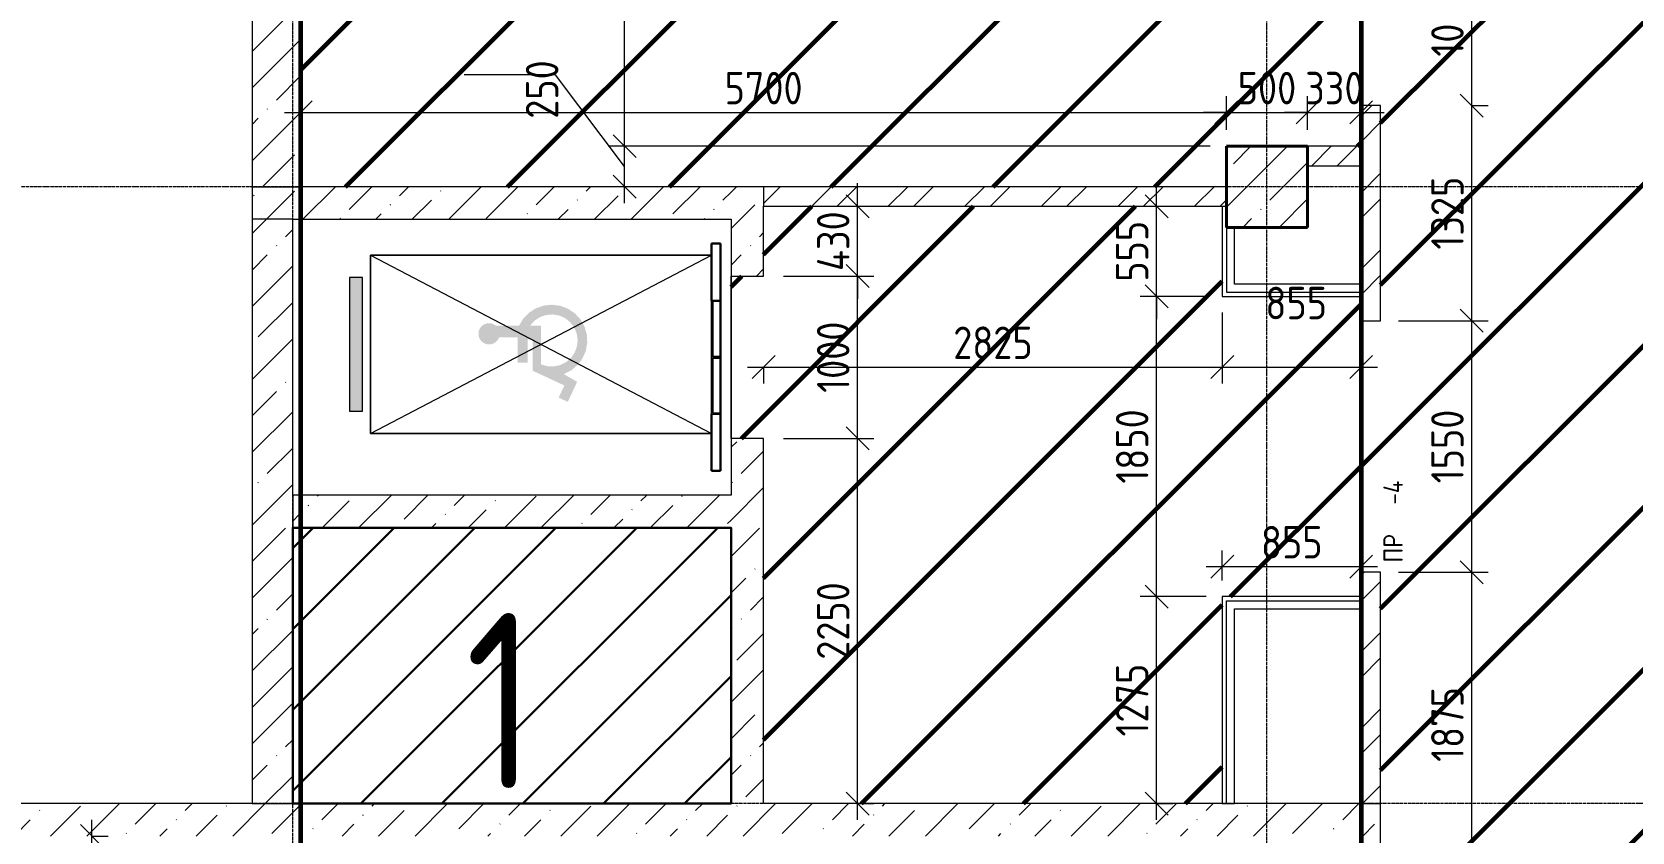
# Model space of a CAD drawing. Header units: millimetres. Extents: x -56773 to 323062, y -262288 to 76460.
# Drawn here: x -21205 to -11352, y 14630 to 19559 of the extents above; entities that cross this region are included whole.
import ezdxf

# ---------------------------------------------------------------- set-up
doc = ezdxf.new("R2010")
doc.units = ezdxf.units.MM
doc.linetypes.add('ADSK_Линия сетки', pattern=[25, 20, -2.5, 0, -2.5])
doc.linetypes.add('ADSK_Невидимые', pattern=[5, 3, -2])
for name, color, linetype, lineweight in [('1.1) Шлифовка потолка', 5, 'Continuous', 60), ('2.1) Лиф шах песок', 30, 'Continuous', 30), ('Марки', 7, 'Continuous', 20), ('Несущие колонны', 7, 'Continuous', 18), ('Обобщенные модели', 7, 'ADSK_Невидимые', 18), ('Оборудование', 7, 'Continuous', 18), ('Оси', 7, 'Continuous', 9), ('Перекрытие', 7, 'Continuous', 18), ('Размеры', 7, 'Continuous', 9), ('Стены внутренние', 7, 'Continuous', 18), ('Стены наружные', 7, 'Continuous', 18), ('Стены штриховка', 7, 'Continuous', 9), ('Узлы', 7, 'Continuous', 18)]:
    doc.layers.add(name, color=color, linetype=linetype, lineweight=lineweight)
doc.styles.add('GOST Common_3', font='', dxfattribs={"width": 0.9, "height": 200})
doc.styles.add('GOST Common_9', font='', dxfattribs={"width": 0.9, "height": 120})
doc.styles.get("Standard").update_dxf_attribs({"font": 'ГОСТ тип А.ttf'})
doc.styles.get('GOST Common_3').set_extended_font_data('GOST Common')
doc.styles.get('GOST Common_9').set_extended_font_data('GOST Common')
doc.dimstyles.new('ADSK_Основной_2_0', dxfattribs={"dimscale": 304.8, "dimtxt": 201.142999, "dimasz": 0.463911, "dimexe": 0.328084, "dimexo": 0.328084, "dimgap": 0.164042, "dimtad": 1, "dimdec": 3, "dimrnd": 0.001, "dimdsep": 46, "dimtxsty": 'GOST Common_3', "dimblk1": 'OBLIQUE', "dimblk2": 'OBLIQUE', "dimsah": 1, "dimcen": 0.09, "dimdle": 0.328084, "dimazin": 2, "dimtfac": 1, "dimtdec": 4, "dimtix": 1, "dimtmove": 0, "dimatfit": 3, "dimfxl": 1, "dimtvp": 1, "dimtolj": 1, "dimtzin": 0, "dimlwd": 20, "dimlwe": 20, "dimarcsym": 2})
doc.dimstyles.new('ADSK_Основной_2_0_1', dxfattribs={"dimscale": 304.8, "dimtxt": 201.142999, "dimasz": 0.463911, "dimexe": 0.328084, "dimexo": 0.328084, "dimgap": 0.164042, "dimtad": 1, "dimdec": 3, "dimrnd": 0.001, "dimdsep": 46, "dimtxsty": 'GOST Common_3', "dimblk1": 'OBLIQUE', "dimblk2": 'OBLIQUE', "dimsah": 1, "dimcen": 0.09, "dimdle": 0.328084, "dimazin": 2, "dimtfac": 1, "dimtdec": 4, "dimtix": 1, "dimtmove": 1, "dimatfit": 3, "dimfxl": 1, "dimtvp": 1, "dimtolj": 1, "dimtzin": 0, "dimlwd": 20, "dimlwe": 20, "dimarcsym": 2})
pattern_1 = [(45, (0, 0), (84.19025, 308.6967), [396.875, -79.375, 3.353, -76.022])]
pattern_2 = [(45, (0, 0), (-224.5064, 224.5064), []), (45, (224.5, 0), (-224.5064, 224.5064), [396.875, -79.375, 3.353, -76.022])]
pattern_3 = [(45, (0, 0), (-235.7317, 235.7317), []), (45, (157.15, 0), (-235.7317, 235.7317), [])]

# ---------------------------------------------------------------- blocks, each defined once
blk = doc.blocks.new('AS-Shakhta_lifta-GOST_5746-2003 - Лифт_3_2700х1700 проем 1000-883891-Кладочный план подвала')
at = {"layer": 'Оборудование'}
h = blk.add_hatch(color=256, dxfattribs=at)
h.paths.add_polyline_path([(354.7, 344.2), (231, 401.8), (183.6, 319.7), (160.7, 365.2), (128, 404.3), (87.2, 434.8), (40.6, 455.1), (-9.5, 464.1), (-60.4, 461.4), (-109.3, 447.2), (-153.5, 422), (-190.9, 387.4), (-219.3, 345.2), (-237.2, 297.5), (-243.7, 247), (-238.5, 196.4), (-221.7, 148.3), (-194.4, 105.3), (-157.9, 69.8), (-114.3, 43.6), (-114.3, -98), (-123.4, -111.8), (-128.8, -127.6), (-130, -144.1), (-127, -160.5), (-120, -175.5), (-109.5, -188.4), (-96, -198.1), (-80.6, -204.2), (-61.7, -205.8), (-47.6, -203.9), (-32.3, -197.6), (-19, -187.7), (-8.6, -174.7), (-1.8, -159.5), (0.9, -143.1), (-0.6, -126.6), (-6.2, -110.9), (-15.5, -97.2), (-28, -86.3), (-42.9, -78.8), (-42.9, 35.4), (113.5, 35.4), (113.5, 97.4), (-31, 97.4), (-31, 128.1), (162.8, 128.1), (253.6, 322.9), (328.5, 288)])
h.paths.add_polyline_path([(136.6, 258.9), (135.3, 218.6), (123.9, 180), (-114.3, 180), (-114.3, 111.7), (-144.4, 138.5), (-166.9, 171.9), (-180.4, 209.8), (-184, 249.9), (-177.6, 289.7), (-161.5, 326.6), (-136.7, 358.3), (-104.7, 382.9), (-67.7, 398.8), (-27.9, 404.9), (12.2, 401), (50, 387.2), (83.3, 364.5), (109.8, 334.2), (128, 298.2)])
at = {"layer": 'Узлы'}
blk.add_hatch(color=256, dxfattribs=at).paths.add_polyline_path([(412.5, -989.5), (412.5, -920), (-412.5, -920), (-412.5, -1000), (412.5, -1000)])
at = {"layer": 'Обобщенные модели', "linetype": 'Continuous', "lineweight": 30}
for p, q in [((780, 1285), (-620, 1285)), ((-620, 1230), (-620, 1285)), ((-267, 1235), (-267, 1285)), ((-267, 1285), (77, 1285)), ((77, 1285), (77, 1235)), ((83, 1235), (83, 1285)), ((83, 1285), (427, 1285)), ((427, 1285), (427, 1235)), ((780, 1230), (780, 1285)), ((-270, 1230), (-620, 1230)), ((77, 1235), (-267, 1235)), ((427, 1235), (83, 1235)), ((430, 1230), (780, 1230))]:
    blk.add_line(p, q, dxfattribs=at)
at = {"layer": 'Обобщенные модели'}
for p, q in [((-270, 1235), (-270, 1285)), ((430, 1235), (430, 1285))]:
    blk.add_line(p, q, dxfattribs=at)
at = {"layer": 'Оборудование'}
for p, q in [((-770, -1350), (-770, 1350)), ((-420.4, 1350), (579.6, 1350)), ((-550, -870), (-550, 1230)), ((550, -870), (-550, 1230)), ((-550, -870), (550, 1230)), ((550, 1230), (-550, 1230)), ((-550, 1230), (-550, -870)), ((550, 1230), (550, -870)), ((550, -870), (550, 1230)), ((550, -870), (-550, -870)), ((-550, -870), (550, -870))]:
    blk.add_line(p, q, dxfattribs=at)
at = {"layer": 'Узлы'}
for p, q in [((412.5, -920), (-412.5, -920)), ((-412.5, -920), (-412.5, -1000)), ((412.5, -1000), (412.5, -920)), ((-412.5, -1000), (412.5, -1000))]:
    blk.add_line(p, q, dxfattribs=at)
blk = doc.blocks.new('ADSK_КолоннаЖБ_Прямоугольная - 500x500 мм-1807509-Кладочный план подвала')
at = {"layer": 'Несущие колонны', "lineweight": 40}
for p, q in [((-250, 250), (250, 250)), ((-250, -250), (-250, 250)), ((250, 250), (250, -250)), ((250, -250), (-250, -250))]:
    blk.add_line(p, q, dxfattribs=at)
blk = doc.blocks.new('_Oblique')
at = {"color": 0, "linetype": 'ByBlock', "lineweight": -2}
blk.add_line((-0.5, -0.5), (0.5, 0.5), dxfattribs=at)
blk = doc.blocks.new('DIMBLOCK58-Кладочный план подвала')
at = {"layer": 'Defpoints', "color": 0, "transparency": 16777216}
for p in [(-12890, 16230), (-12338.8, 16230), (-12890, 14355)]:
    blk.add_point(p, dxfattribs=at)
at = {"layer": 'Размеры', "color": 0, "lineweight": 20, "transparency": 16777216}
for p, q in [((-12338.8, 14255), (-12338.8, 16330)), ((-12790, 16230), (-12238.8, 16230)), ((-12790, 14355), (-12238.8, 14355))]:
    blk.add_line(p, q, dxfattribs=at)
at = {"layer": 'Размеры', "color": 0, "lineweight": 20, "transparency": 16777216, "xscale": 141.4, "yscale": 141.4, "zscale": 141.4}
for p, rotation in [((-12338.8, 16230), 90), ((-12338.8, 14355), 270)]:
    blk.add_blockref('_Oblique', p, dxfattribs=dict(at, rotation=rotation))
at = {"layer": 'Размеры', "color": 0, "lineweight": 9, "transparency": 16777216, "insert": (-12488.8, 15292.5), "char_height": 200, "width": 560.473, "attachment_point": 5, "rotation": 90, "style": 'GOST Common_3'}
blk.add_mtext('\\A1;1875', dxfattribs=at)
blk = doc.blocks.new('DIMBLOCK59-Кладочный план подвала')
at = {"layer": 'Defpoints', "color": 0, "transparency": 16777216}
for p in [(-12890, 17780), (-12338.8, 17780), (-12890, 16230)]:
    blk.add_point(p, dxfattribs=at)
at = {"layer": 'Размеры', "color": 0, "lineweight": 20, "transparency": 16777216}
for p, q in [((-12338.8, 16130), (-12338.8, 17880)), ((-12790, 17780), (-12238.8, 17780)), ((-12790, 16230), (-12238.8, 16230))]:
    blk.add_line(p, q, dxfattribs=at)
at = {"layer": 'Размеры', "color": 0, "lineweight": 20, "transparency": 16777216, "xscale": 141.4, "yscale": 141.4, "zscale": 141.4}
for p, rotation in [((-12338.8, 17780), 90), ((-12338.8, 16230), 270)]:
    blk.add_blockref('_Oblique', p, dxfattribs=dict(at, rotation=rotation))
at = {"layer": 'Размеры', "color": 0, "lineweight": 9, "transparency": 16777216, "insert": (-12488.8, 17005), "char_height": 200, "width": 560.473, "attachment_point": 5, "rotation": 90, "style": 'GOST Common_3'}
blk.add_mtext('\\A1;1550', dxfattribs=at)
blk = doc.blocks.new('DIMBLOCK60-Кладочный план подвала')
at = {"layer": 'Defpoints', "color": 0, "transparency": 16777216}
for p in [(-12438.8, 19105), (-12338.8, 19105), (-12890, 17780)]:
    blk.add_point(p, dxfattribs=at)
at = {"layer": 'Размеры', "color": 0, "lineweight": 20, "transparency": 16777216}
for p, q in [((-12338.8, 17680), (-12338.8, 19205)), ((-12338.8, 19105), (-12238.8, 19105)), ((-12790, 17780), (-12238.8, 17780))]:
    blk.add_line(p, q, dxfattribs=at)
at = {"layer": 'Размеры', "color": 0, "lineweight": 20, "transparency": 16777216, "xscale": 141.4, "yscale": 141.4, "zscale": 141.4}
for p, rotation in [((-12338.8, 19105), 90), ((-12338.8, 17780), 270)]:
    blk.add_blockref('_Oblique', p, dxfattribs=dict(at, rotation=rotation))
at = {"layer": 'Размеры', "color": 0, "lineweight": 9, "transparency": 16777216, "insert": (-12488.8, 18442.5), "char_height": 200, "width": 560.473, "attachment_point": 5, "rotation": 90, "style": 'GOST Common_3'}
blk.add_mtext('\\A1;1325', dxfattribs=at)
blk = doc.blocks.new('DIMBLOCK61-Кладочный план подвала')
at = {"layer": 'Defpoints', "color": 0, "transparency": 16777216}
for p in [(-12438.8, 20155), (-12338.8, 20155), (-12438.8, 19105)]:
    blk.add_point(p, dxfattribs=at)
at = {"layer": 'Размеры', "color": 0, "lineweight": 20, "transparency": 16777216}
for p, q in [((-12338.8, 19005), (-12338.8, 20255)), ((-12338.8, 20155), (-12238.8, 20155)), ((-12338.8, 19105), (-12238.8, 19105))]:
    blk.add_line(p, q, dxfattribs=at)
at = {"layer": 'Размеры', "color": 0, "lineweight": 20, "transparency": 16777216, "xscale": 141.4, "yscale": 141.4, "zscale": 141.4}
for p, rotation in [((-12338.8, 20155), 90), ((-12338.8, 19105), 270)]:
    blk.add_blockref('_Oblique', p, dxfattribs=dict(at, rotation=rotation))
at = {"layer": 'Размеры', "color": 0, "lineweight": 9, "transparency": 16777216, "insert": (-12488.8, 19630), "char_height": 200, "width": 560.473, "attachment_point": 5, "rotation": 90, "style": 'GOST Common_3'}
blk.add_mtext('\\A1;1050', dxfattribs=at)
blk = doc.blocks.new('DIMBLOCK83-Кладочный план подвала')
at = {"layer": 'Defpoints', "color": 0, "transparency": 16777216}
for p in [(-19550, 19162.8), (-13850, 19062.8), (-13850, 18855)]:
    blk.add_point(p, dxfattribs=at)
at = {"layer": 'Размеры', "color": 0, "lineweight": 20, "transparency": 16777216}
for p, q in [((-13850, 18955), (-13850, 19162.8)), ((-19650, 19062.8), (-13750, 19062.8)), ((-19550, 19062.8), (-19550, 18962.8))]:
    blk.add_line(p, q, dxfattribs=at)
at = {"layer": 'Размеры', "color": 0, "lineweight": 20, "transparency": 16777216, "xscale": 141.4, "yscale": 141.4, "zscale": 141.4, "rotation": 180}
blk.add_blockref('_Oblique', (-19550, 19062.8), dxfattribs=at)
at = {"layer": 'Размеры', "color": 0, "lineweight": 20, "transparency": 16777216, "xscale": 141.4, "yscale": 141.4, "zscale": 141.4}
blk.add_blockref('_Oblique', (-13850, 19062.8), dxfattribs=at)
at = {"layer": 'Размеры', "color": 0, "lineweight": 9, "transparency": 16777216, "insert": (-16700, 19212.8), "char_height": 200, "width": 605.475, "attachment_point": 5, "style": 'GOST Common_3'}
blk.add_mtext('\\A1;5700', dxfattribs=at)
blk = doc.blocks.new('DIMBLOCK84-Кладочный план подвала')
at = {"layer": 'Defpoints', "color": 0, "transparency": 16777216}
for p in [(-13350, 19062.8), (-13850, 18855), (-13350, 18855)]:
    blk.add_point(p, dxfattribs=at)
at = {"layer": 'Размеры', "color": 0, "lineweight": 20, "transparency": 16777216}
for p, q in [((-13850, 18955), (-13850, 19162.8)), ((-13350, 18955), (-13350, 19162.8)), ((-13850, 19062.8), (-13991.4, 19062.8)), ((-13850, 19062.8), (-13350, 19062.8)), ((-13350, 19062.8), (-13208.6, 19062.8))]:
    blk.add_line(p, q, dxfattribs=at)
at = {"layer": 'Размеры', "color": 0, "lineweight": 20, "transparency": 16777216, "xscale": 141.4, "yscale": 141.4, "zscale": 141.4}
blk.add_blockref('_Oblique', (-13850, 19062.8), dxfattribs=at)
at = {"layer": 'Размеры', "color": 0, "lineweight": 20, "transparency": 16777216, "xscale": 141.4, "yscale": 141.4, "zscale": 141.4, "rotation": 180}
blk.add_blockref('_Oblique', (-13350, 19062.8), dxfattribs=at)
at = {"layer": 'Размеры', "color": 0, "lineweight": 9, "transparency": 16777216, "insert": (-13600, 19212.8), "char_height": 200, "width": 454.106, "attachment_point": 5, "style": 'GOST Common_3'}
blk.add_mtext('\\A1;500', dxfattribs=at)
blk = doc.blocks.new('DIMBLOCK85-Кладочный план подвала')
at = {"layer": 'Defpoints', "color": 0, "transparency": 16777216}
for p in [(-13020, 19162.8), (-13020, 19062.8), (-13350, 18855)]:
    blk.add_point(p, dxfattribs=at)
at = {"layer": 'Размеры', "color": 0, "lineweight": 20, "transparency": 16777216}
for p, q in [((-13350, 18955), (-13350, 19162.8)), ((-13350, 19062.8), (-13491.4, 19062.8)), ((-13350, 19062.8), (-13020, 19062.8)), ((-13020, 19062.8), (-13020, 18962.8)), ((-13020, 19062.8), (-12878.6, 19062.8))]:
    blk.add_line(p, q, dxfattribs=at)
at = {"layer": 'Размеры', "color": 0, "lineweight": 20, "transparency": 16777216, "xscale": 141.4, "yscale": 141.4, "zscale": 141.4}
blk.add_blockref('_Oblique', (-13350, 19062.8), dxfattribs=at)
at = {"layer": 'Размеры', "color": 0, "lineweight": 20, "transparency": 16777216, "xscale": 141.4, "yscale": 141.4, "zscale": 141.4, "rotation": 180}
blk.add_blockref('_Oblique', (-13020, 19062.8), dxfattribs=at)
at = {"layer": 'Размеры', "color": 0, "lineweight": 9, "transparency": 16777216, "insert": (-13185, 19212.8), "char_height": 200, "width": 454.106, "attachment_point": 5, "style": 'GOST Common_3'}
blk.add_mtext('\\A1;330', dxfattribs=at)
blk = doc.blocks.new('DIMBLOCK86-Кладочный план подвала')
at = {"layer": 'Defpoints', "color": 0, "transparency": 16777216}
for p in [(-17556.4, 18855), (-13850, 18855), (-16700, 18605)]:
    blk.add_point(p, dxfattribs=at)
at = {"layer": 'Размеры', "color": 0, "lineweight": 20, "transparency": 16777216}
for p, q in [((-17980.7, 19295), (-18543.5, 19295)), ((-17556.4, 18730), (-17980.7, 19295)), ((-17556.4, 18505), (-17556.4, 18955)), ((-13950, 18855), (-17656.4, 18855)), ((-16800, 18605), (-17656.4, 18605))]:
    blk.add_line(p, q, dxfattribs=at)
at = {"layer": 'Размеры', "color": 0, "lineweight": 20, "transparency": 16777216, "xscale": 141.4, "yscale": 141.4, "zscale": 141.4}
for p, rotation in [((-17556.4, 18855), 90), ((-17556.4, 18605), 270)]:
    blk.add_blockref('_Oblique', p, dxfattribs=dict(at, rotation=rotation))
at = {"layer": 'Размеры', "color": 0, "lineweight": 9, "transparency": 16777216, "insert": (-18164, 19024.2), "char_height": 200, "width": 454.106, "attachment_point": 1, "rotation": 90, "line_spacing_factor": 1.022761, "style": 'GOST Common_3'}
blk.add_mtext('\\A1;250', dxfattribs=at)
blk = doc.blocks.new('DIMBLOCK87-Кладочный план подвала')
at = {"layer": 'Defpoints', "color": 0, "transparency": 16777216}
for p in [(-17656.4, 23755), (-17556.4, 23755), (-13850, 18855)]:
    blk.add_point(p, dxfattribs=at)
at = {"layer": 'Размеры', "color": 0, "lineweight": 20, "transparency": 16777216}
for p, q in [((-17556.4, 18755), (-17556.4, 23855)), ((-17556.4, 23755), (-17456.4, 23755)), ((-13950, 18855), (-17656.4, 18855))]:
    blk.add_line(p, q, dxfattribs=at)
at = {"layer": 'Размеры', "color": 0, "lineweight": 20, "transparency": 16777216, "xscale": 141.4, "yscale": 141.4, "zscale": 141.4}
for p, rotation in [((-17556.4, 23755), 90), ((-17556.4, 18855), 270)]:
    blk.add_blockref('_Oblique', p, dxfattribs=dict(at, rotation=rotation))
at = {"layer": 'Размеры', "color": 0, "lineweight": 9, "transparency": 16777216, "insert": (-17706.4, 21305), "char_height": 200, "width": 625.93, "attachment_point": 5, "rotation": 90, "style": 'GOST Common_3'}
blk.add_mtext('\\A1;4900', dxfattribs=at)
blk = doc.blocks.new('DIMBLOCK88-Кладочный план подвала')
at = {"layer": 'Defpoints', "color": 0, "transparency": 16777216}
for p in [(-16678, 17055), (-16121.3, 17055), (-16221.3, 14805)]:
    blk.add_point(p, dxfattribs=at)
at = {"layer": 'Размеры', "color": 0, "lineweight": 20, "transparency": 16777216}
for p, q in [((-16121.3, 14705), (-16121.3, 17155)), ((-16578, 17055), (-16021.3, 17055)), ((-16121.3, 14805), (-16021.3, 14805))]:
    blk.add_line(p, q, dxfattribs=at)
at = {"layer": 'Размеры', "color": 0, "lineweight": 20, "transparency": 16777216, "xscale": 141.4, "yscale": 141.4, "zscale": 141.4}
for p, rotation in [((-16121.3, 17055), 90), ((-16121.3, 14805), 270)]:
    blk.add_blockref('_Oblique', p, dxfattribs=dict(at, rotation=rotation))
at = {"layer": 'Размеры', "color": 0, "lineweight": 9, "transparency": 16777216, "insert": (-16271.3, 15930), "char_height": 200, "width": 605.475, "attachment_point": 5, "rotation": 90, "style": 'GOST Common_3'}
blk.add_mtext('\\A1;2250', dxfattribs=at)
blk = doc.blocks.new('DIMBLOCK89-Кладочный план подвала')
at = {"layer": 'Defpoints', "color": 0, "transparency": 16777216}
for p in [(-16678, 18055), (-16121.3, 18055), (-16678, 17055)]:
    blk.add_point(p, dxfattribs=at)
at = {"layer": 'Размеры', "color": 0, "lineweight": 20, "transparency": 16777216}
for p, q in [((-16121.3, 16955), (-16121.3, 18155)), ((-16578, 18055), (-16021.3, 18055)), ((-16578, 17055), (-16021.3, 17055))]:
    blk.add_line(p, q, dxfattribs=at)
at = {"layer": 'Размеры', "color": 0, "lineweight": 20, "transparency": 16777216, "xscale": 141.4, "yscale": 141.4, "zscale": 141.4}
for p, rotation in [((-16121.3, 18055), 90), ((-16121.3, 17055), 270)]:
    blk.add_blockref('_Oblique', p, dxfattribs=dict(at, rotation=rotation))
at = {"layer": 'Размеры', "color": 0, "lineweight": 9, "transparency": 16777216, "insert": (-16271.3, 17555), "char_height": 200, "width": 560.473, "attachment_point": 5, "rotation": 90, "style": 'GOST Common_3'}
blk.add_mtext('\\A1;1000', dxfattribs=at)
blk = doc.blocks.new('DIMBLOCK90-Кладочный план подвала')
at = {"layer": 'Defpoints', "color": 0, "transparency": 16777216}
for p in [(-16221.3, 18485), (-16121.3, 18485), (-16678, 18055)]:
    blk.add_point(p, dxfattribs=at)
at = {"layer": 'Размеры', "color": 0, "lineweight": 20, "transparency": 16777216}
for p, q in [((-16121.3, 18485), (-16121.3, 18626.4)), ((-16121.3, 18485), (-16021.3, 18485)), ((-16121.3, 18055), (-16121.3, 18485)), ((-16578, 18055), (-16021.3, 18055)), ((-16121.3, 18055), (-16121.3, 17913.6))]:
    blk.add_line(p, q, dxfattribs=at)
at = {"layer": 'Размеры', "color": 0, "lineweight": 20, "transparency": 16777216, "xscale": 141.4, "yscale": 141.4, "zscale": 141.4}
for p, rotation in [((-16121.3, 18485), 270), ((-16121.3, 18055), 90)]:
    blk.add_blockref('_Oblique', p, dxfattribs=dict(at, rotation=rotation))
at = {"layer": 'Размеры', "color": 0, "lineweight": 9, "transparency": 16777216, "insert": (-16271.3, 18270), "char_height": 200, "width": 474.561, "attachment_point": 5, "rotation": 90, "style": 'GOST Common_3'}
blk.add_mtext('\\A1;430', dxfattribs=at)
blk = doc.blocks.new('DIMBLOCK91-Кладочный план подвала')
at = {"layer": 'Defpoints', "color": 0, "transparency": 16777216}
for p in [(-13875, 17930), (-16700, 17593.9), (-13875, 17493.9)]:
    blk.add_point(p, dxfattribs=at)
at = {"layer": 'Размеры', "color": 0, "lineweight": 20, "transparency": 16777216}
for p, q in [((-13875, 17830), (-13875, 17393.9)), ((-16800, 17493.9), (-13775, 17493.9)), ((-16700, 17493.9), (-16700, 17393.9))]:
    blk.add_line(p, q, dxfattribs=at)
at = {"layer": 'Размеры', "color": 0, "lineweight": 20, "transparency": 16777216, "xscale": 141.4, "yscale": 141.4, "zscale": 141.4, "rotation": 180}
blk.add_blockref('_Oblique', (-16700, 17493.9), dxfattribs=at)
at = {"layer": 'Размеры', "color": 0, "lineweight": 20, "transparency": 16777216, "xscale": 141.4, "yscale": 141.4, "zscale": 141.4}
blk.add_blockref('_Oblique', (-13875, 17493.9), dxfattribs=at)
at = {"layer": 'Размеры', "color": 0, "lineweight": 9, "transparency": 16777216, "insert": (-15287.5, 17643.9), "char_height": 200, "width": 605.475, "attachment_point": 5, "style": 'GOST Common_3'}
blk.add_mtext('\\A1;2825', dxfattribs=at)
blk = doc.blocks.new('DIMBLOCK92-Кладочный план подвала')
at = {"layer": 'Defpoints', "color": 0, "transparency": 16777216}
for p in [(-13875, 17930), (-13020, 17593.9), (-13020, 17493.9)]:
    blk.add_point(p, dxfattribs=at)
at = {"layer": 'Размеры', "color": 0, "lineweight": 20, "transparency": 16777216}
for p, q in [((-13875, 17830), (-13875, 17393.9)), ((-13975, 17493.9), (-12920, 17493.9)), ((-13020, 17493.9), (-13020, 17393.9))]:
    blk.add_line(p, q, dxfattribs=at)
at = {"layer": 'Размеры', "color": 0, "lineweight": 20, "transparency": 16777216, "xscale": 141.4, "yscale": 141.4, "zscale": 141.4, "rotation": 180}
blk.add_blockref('_Oblique', (-13875, 17493.9), dxfattribs=at)
at = {"layer": 'Размеры', "color": 0, "lineweight": 20, "transparency": 16777216, "xscale": 141.4, "yscale": 141.4, "zscale": 141.4}
blk.add_blockref('_Oblique', (-13020, 17493.9), dxfattribs=at)
at = {"layer": 'Размеры', "color": 0, "lineweight": 9, "transparency": 16777216, "insert": (-13610, 17988.6), "char_height": 200, "width": 454.106, "attachment_point": 1, "line_spacing_factor": 1.022761, "style": 'GOST Common_3'}
blk.add_mtext('\\A1;855', dxfattribs=at)
blk = doc.blocks.new('DIMBLOCK93-Кладочный план подвала')
at = {"layer": 'Defpoints', "color": 0, "transparency": 16777216}
for p in [(-14280.2, 16080), (-13875, 16080), (-14380.2, 14805)]:
    blk.add_point(p, dxfattribs=at)
at = {"layer": 'Размеры', "color": 0, "lineweight": 20, "transparency": 16777216}
for p, q in [((-14280.2, 14705), (-14280.2, 16180)), ((-13975, 16080), (-14380.2, 16080)), ((-14280.2, 14805), (-14180.2, 14805))]:
    blk.add_line(p, q, dxfattribs=at)
at = {"layer": 'Размеры', "color": 0, "lineweight": 20, "transparency": 16777216, "xscale": 141.4, "yscale": 141.4, "zscale": 141.4}
for p, rotation in [((-14280.2, 16080), 90), ((-14280.2, 14805), 270)]:
    blk.add_blockref('_Oblique', p, dxfattribs=dict(at, rotation=rotation))
at = {"layer": 'Размеры', "color": 0, "lineweight": 9, "transparency": 16777216, "insert": (-14430.2, 15442.5), "char_height": 200, "width": 560.473, "attachment_point": 5, "rotation": 90, "style": 'GOST Common_3'}
blk.add_mtext('\\A1;1275', dxfattribs=at)
blk = doc.blocks.new('DIMBLOCK94-Кладочный план подвала')
at = {"layer": 'Defpoints', "color": 0, "transparency": 16777216}
for p in [(-14280.2, 17930), (-13875, 17930), (-13875, 16080)]:
    blk.add_point(p, dxfattribs=at)
at = {"layer": 'Размеры', "color": 0, "lineweight": 20, "transparency": 16777216}
for p, q in [((-14280.2, 15980), (-14280.2, 18030)), ((-13975, 17930), (-14380.2, 17930)), ((-13975, 16080), (-14380.2, 16080))]:
    blk.add_line(p, q, dxfattribs=at)
at = {"layer": 'Размеры', "color": 0, "lineweight": 20, "transparency": 16777216, "xscale": 141.4, "yscale": 141.4, "zscale": 141.4}
for p, rotation in [((-14280.2, 17930), 90), ((-14280.2, 16080), 270)]:
    blk.add_blockref('_Oblique', p, dxfattribs=dict(at, rotation=rotation))
at = {"layer": 'Размеры', "color": 0, "lineweight": 9, "transparency": 16777216, "insert": (-14430.2, 17005), "char_height": 200, "width": 560.473, "attachment_point": 5, "rotation": 90, "style": 'GOST Common_3'}
blk.add_mtext('\\A1;1850', dxfattribs=at)
blk = doc.blocks.new('DIMBLOCK95-Кладочный план подвала')
at = {"layer": 'Defpoints', "color": 0, "transparency": 16777216}
for p in [(-14380.2, 18485), (-14280.2, 18485), (-13875, 17930)]:
    blk.add_point(p, dxfattribs=at)
at = {"layer": 'Размеры', "color": 0, "lineweight": 20, "transparency": 16777216}
for p, q in [((-14280.2, 18485), (-14280.2, 18626.4)), ((-14280.2, 18485), (-14180.2, 18485)), ((-14280.2, 17930), (-14280.2, 18485)), ((-13975, 17930), (-14380.2, 17930)), ((-14280.2, 17930), (-14280.2, 17788.6))]:
    blk.add_line(p, q, dxfattribs=at)
at = {"layer": 'Размеры', "color": 0, "lineweight": 20, "transparency": 16777216, "xscale": 141.4, "yscale": 141.4, "zscale": 141.4}
for p, rotation in [((-14280.2, 18485), 270), ((-14280.2, 17930), 90)]:
    blk.add_blockref('_Oblique', p, dxfattribs=dict(at, rotation=rotation))
at = {"layer": 'Размеры', "color": 0, "lineweight": 9, "transparency": 16777216, "insert": (-14430.2, 18207.5), "char_height": 200, "width": 454.106, "attachment_point": 5, "rotation": 90, "style": 'GOST Common_3'}
blk.add_mtext('\\A1;555', dxfattribs=at)
blk = doc.blocks.new('DIMBLOCK96-Кладочный план подвала')
at = {"layer": 'Defpoints', "color": 0, "transparency": 16777216}
for p in [(-13020, 16365.1), (-13020, 16265.1), (-13875, 16080)]:
    blk.add_point(p, dxfattribs=at)
at = {"layer": 'Размеры', "color": 0, "lineweight": 20, "transparency": 16777216}
for p, q in [((-13875, 16180), (-13875, 16365.1)), ((-13975, 16265.1), (-12920, 16265.1)), ((-13020, 16265.1), (-13020, 16165.1))]:
    blk.add_line(p, q, dxfattribs=at)
at = {"layer": 'Размеры', "color": 0, "lineweight": 20, "transparency": 16777216, "xscale": 141.4, "yscale": 141.4, "zscale": 141.4, "rotation": 180}
blk.add_blockref('_Oblique', (-13875, 16265.1), dxfattribs=at)
at = {"layer": 'Размеры', "color": 0, "lineweight": 20, "transparency": 16777216, "xscale": 141.4, "yscale": 141.4, "zscale": 141.4}
blk.add_blockref('_Oblique', (-13020, 16265.1), dxfattribs=at)
at = {"layer": 'Размеры', "color": 0, "lineweight": 9, "transparency": 16777216, "insert": (-13447.5, 16415.1), "char_height": 200, "width": 454.106, "attachment_point": 5, "style": 'GOST Common_3'}
blk.add_mtext('\\A1;855', dxfattribs=at)
blk = doc.blocks.new('DIMBLOCK102-Кладочный план подвала')
at = {"layer": 'Defpoints', "color": 0, "transparency": 16777216}
for p in [(-20936.9, 14605), (-20836.9, 14605), (-19800, 12805)]:
    blk.add_point(p, dxfattribs=at)
at = {"layer": 'Размеры', "color": 0, "lineweight": 20, "transparency": 16777216}
for p, q in [((-20836.9, 12705), (-20836.9, 14705)), ((-20836.9, 14605), (-20736.9, 14605)), ((-19900, 12805), (-20936.9, 12805))]:
    blk.add_line(p, q, dxfattribs=at)
at = {"layer": 'Размеры', "color": 0, "lineweight": 20, "transparency": 16777216, "xscale": 141.4, "yscale": 141.4, "zscale": 141.4}
for p, rotation in [((-20836.9, 14605), 90), ((-20836.9, 12805), 270)]:
    blk.add_blockref('_Oblique', p, dxfattribs=dict(at, rotation=rotation))
at = {"layer": 'Размеры', "color": 0, "lineweight": 9, "transparency": 16777216, "insert": (-20986.9, 13705), "char_height": 200, "width": 560.473, "attachment_point": 5, "rotation": 90, "style": 'GOST Common_3'}
blk.add_mtext('\\A1;1800', dxfattribs=at)

msp = doc.modelspace()

# ---------------------------------------------------------------- hatches: boundary and pattern name
at = {"layer": '1.1) Шлифовка потолка', "transparency": 33554687}
h = msp.add_hatch(dxfattribs=at)
h.set_pattern_fill('ANSI31', color=256, scale=222)
h.paths.add_polyline_path([(-13020, 23754.969), (-13400, 23754.969), (-13400, 23604.969), (-13800, 23604.969), (-13800, 23754.969), (-19400, 23754.969), (-19400, 23604.969), (-19550, 23604.969), (-19550, 18604.969), (-16700, 18604.969), (-13850, 18604.969), (-13850, 18854.969), (-13350, 18854.969), (-13020, 18854.969)])
h = msp.add_hatch(dxfattribs=at)
h.set_pattern_fill('ANSI31', color=256, scale=222)
h.paths.add_polyline_path([(-9650, 13974.969), (-9770, 13974.969), (-9770, 16104.969), (-9650, 16104.969), (-9650, 17154.969), (-9770, 17154.969), (-9770, 20434.969), (-10070, 20434.969), (-10070, 20554.969), (-9650, 20554.969), (-9650, 23754.969), (-12900, 23754.969), (-12900, 20554.969), (-11620, 20554.969), (-11620, 20434.969), (-12900, 20434.969), (-12900, 20154.969), (-13020, 20154.969), (-13020, 19104.969), (-12900, 19104.969), (-12900, 17779.969), (-13020, 17779.969), (-13020, 16229.969), (-12900, 16229.969), (-12900, 14804.969), (-12900, 14354.969), (-13020, 14354.969), (-13020, 12804.969), (-12900, 12804.969), (-12900, 11004.969), (-12900, 10704.969), (-13020, 10704.969), (-13020, 9804.969), (-12900, 9804.969), (-12900, 7999.969), (-13020, 7999.969), (-13020, 7099.969), (-12900, 7099.969), (-12900, 5709.969), (-13020, 5709.969), (-13020, 4659.969), (-12900, 4659.969), (-12900, 2929.969), (-13800, 2929.969), (-13800, 2779.969), (-13920, 2779.969), (-13920, 1579.969), (-13800, 1579.969), (-13800, 779.969), (-13075, 779.969), (-13075, -1315.031), (-11000, -1315.031), (-11000, -745.031), (-9450, -745.031), (-8950, -745.031), (-8950, -1195.031), (-4925, -1195.031), (-4925, -1315.031), (-3725, -1315.031), (-3725, -1195.031), (-3450, -1195.031), (-3450, -745.031), (-2950, -745.031), (-2950, -1195.031), (-2080, -1195.031), (-2080, -1315.031), (-1030, -1315.031), (-1030, -1195.031), (-745, -1195.031), (-745, -425.031), (1290, -425.031), (1290, 14.969), (1410, 14.969), (1410, 2064.969), (1290, 2064.969), (1290, 9354.969), (-260, 9354.969), (-260, 7564.969), (-380, 7564.969), (-380, 9354.969), (-2880, 9354.969), (-2880, 6104.969), (-380, 6104.969), (-380, 6564.969), (-260, 6564.969), (-260, 5124.969), (-380, 5124.969), (-380, 5984.969), (-2880, 5984.969), (-2880, 3679.969), (-380, 3679.969), (-380, 4124.969), (-260, 4124.969), (-260, 2834.969), (-4580, 2834.969), (-4580, 2954.969), (-5580, 2954.969), (-5580, 2834.969), (-6975, 2834.969), (-6975, 2954.969), (-7975, 2954.969), (-7975, 2834.969), (-9770, 2834.969), (-9770, 4459.969), (-9770, 5959.969), (-9770, 7449.969), (-9650, 7449.969), (-9650, 8649.969), (-9770, 8649.969), (-9770, 12774.969), (-9650, 12774.969)])
h = msp.add_hatch(dxfattribs=at)
h.set_pattern_fill('ANSI31', color=256, scale=222)
h.paths.add_polyline_path([(-13020, 17929.969), (-13875, 17929.969), (-13875, 18484.969), (-16700, 18484.969), (-16700, 18054.969), (-16900, 18054.969), (-16900, 17054.969), (-16700, 17054.969), (-16700, 14804.969), (-13875, 14804.969), (-13875, 16079.969), (-13020, 16079.969)])
at = {"layer": '2.1) Лиф шах песок', "transparency": 33554687}
h = msp.add_hatch(dxfattribs=at)
h.set_pattern_fill('ANSI31', color=256, scale=111)
h.set_pattern_definition([(45, (-2e-11, -1900), (-249.202, 249.202), [])])
h.paths.add_polyline_path([(-19600, 14804.969), (-16900, 14804.969), (-16900, 16504.569), (-19600, 16504.569)])
at = {"layer": 'Несущие колонны', "lineweight": 9}
h = msp.add_hatch(dxfattribs=at)
h.set_pattern_fill('FP_3', color=256, style=0, pattern_type=2)
h.set_pattern_definition(pattern_2)
h.paths.add_polyline_path([(-13350, 18354.969), (-13350, 18854.969), (-13850, 18854.969), (-13850, 18354.969), (-13800, 18354.969)])
at = {"layer": 'Стены внутренние', "lineweight": 9}
h = msp.add_hatch(dxfattribs=at)
h.set_pattern_fill('FP_3', color=256, style=0, pattern_type=2)
h.set_pattern_definition(pattern_2)
h.paths.add_polyline_path([(-19850, 18604.969), (-19550, 18604.969), (-19550, 23604.969), (-19800, 23604.969), (-19800, 24004.969), (-19550, 24004.969), (-19550, 24054.969), (-19850, 24054.969), (-19850, 20076.8567)])
h = msp.add_hatch(dxfattribs=at)
h.set_pattern_fill('FP_2', color=256, style=0, pattern_type=2)
h.set_pattern_definition(pattern_3)
h.paths.add_polyline_path([(-13020, 14804.969), (-12900, 14804.969), (-12900, 16229.969), (-13020, 16229.969), (-13020, 15315.6419)])
h.paths.add_polyline_path([(-13020, 17779.969), (-12900, 17779.969), (-12900, 19104.969), (-13020, 19104.969), (-13020, 17929.969)])
h.paths.add_polyline_path([(-12900, 20154.969), (-12900, 23754.969), (-13020, 23754.969), (-13020, 20154.969)])
h = msp.add_hatch(dxfattribs=at)
h.set_pattern_fill('FP_2', color=256, style=0, pattern_type=2)
h.set_pattern_definition(pattern_3)
h.paths.add_polyline_path([(-13020, 18734.969), (-13020, 18854.969), (-13350, 18854.969), (-13350, 18734.969)])
h = msp.add_hatch(dxfattribs=at)
h.set_pattern_fill('FP_2', color=256, style=0, pattern_type=2)
h.set_pattern_definition(pattern_3)
h.paths.add_polyline_path([(-13850, 18484.969), (-13850, 18604.969), (-16700, 18604.969), (-16700, 18484.969), (-13875, 18484.969)])
h = msp.add_hatch(dxfattribs=at)
h.set_pattern_fill('FP_3', color=256, style=0, pattern_type=2)
h.set_pattern_definition(pattern_2)
h.paths.add_polyline_path([(-19600, 14804.969), (-19600, 18404.969), (-19850, 18404.969), (-19850, 14804.969)])
at = {"layer": 'Стены наружные', "lineweight": 9}
h = msp.add_hatch(dxfattribs=at)
h.set_pattern_fill('FP_1', color=256, style=0, pattern_type=2)
h.set_pattern_definition(pattern_1)
h.paths.add_polyline_path([(-19850, 18404.969), (-16900, 18404.969), (-16900, 18604.969), (-19850, 18604.969)])
h = msp.add_hatch(dxfattribs=at)
h.set_pattern_fill('FP_1', color=256, style=0, pattern_type=2)
h.set_pattern_definition(pattern_1)
h.paths.add_polyline_path([(-16700, 14804.969), (-16700, 17054.969), (-16900, 17054.969), (-16900, 14804.969)])
h.paths.add_polyline_path([(-16900, 18054.969), (-16700, 18054.969), (-16700, 18604.969), (-16900, 18604.969), (-16900, 18404.969)])
h = msp.add_hatch(dxfattribs=at)
h.set_pattern_fill('FP_1', color=256, style=0, pattern_type=2)
h.set_pattern_definition(pattern_1)
h.paths.add_polyline_path([(-19600, 16504.969), (-16900, 16504.969), (-16900, 16704.969), (-19600, 16704.969)])
h = msp.add_hatch(dxfattribs=at)
h.set_pattern_fill('FP_1', color=256, style=0, pattern_type=2)
h.set_pattern_definition(pattern_1)
h.paths.add_polyline_path([(-12900, 14604.969), (-12900, 14804.969), (-21500, 14804.969), (-21500, 14604.969), (-13100, 14604.969)])

# ---------------------------------------------------------------- linework, layer by layer
at = {"layer": '1.1) Шлифовка потолка'}
msp.add_lwpolyline([(-19550, 23754.969), (-13020, 23754.969), (-13020, 3484.969), (-19550, 3484.969)], close=True, dxfattribs=at)
at = {"layer": '2.1) Лиф шах песок'}
msp.add_lwpolyline([(-19600, 14804.969), (-16900, 14804.969), (-16900, 16504.569), (-19600, 16504.569)], close=True, dxfattribs=at)
at = {"layer": 'Несущие колонны', "lineweight": 9}
for p, q in [((-13350, 18854.969), (-13850, 18854.969)), ((-13850, 18854.969), (-13850, 18604.969)), ((-13350, 18354.969), (-13350, 18854.969)), ((-13850, 18604.969), (-13850, 18354.969)), ((-13850, 18354.969), (-13800, 18354.969)), ((-13800, 18354.969), (-13350, 18354.969))]:
    msp.add_line(p, q, dxfattribs=at)
at = {"layer": 'Оси', "linetype": 'ADSK_Линия сетки', "lineweight": 5}
for p, q in [((-19600, -10973.8823), (-19600, 24500.9141)), ((-13600, -10973.8823), (-13600, 24500.9141)), ((-2497.4038, 18604.969), (-25240.0967, 18604.969)), ((-2497.4038, 14804.969), (-25240.0967, 14804.969))]:
    msp.add_line(p, q, dxfattribs=at)
at = {"layer": 'Перекрытие'}
msp.add_line((-16900, 17054.969), (-16900, 18054.969), dxfattribs=at)
at = {"layer": 'Стены внутренние', "lineweight": 5}
for p, q in [((-19850, 24054.969), (-19850, 18604.969)), ((-19550, 18604.969), (-19550, 23604.969)), ((-12900, 19104.969), (-13020, 19104.969)), ((-13020, 19104.969), (-13020, 18854.969)), ((-12900, 17779.969), (-12900, 19104.969)), ((-13020, 18854.969), (-13350, 18854.969)), ((-13350, 18854.969), (-13350, 18734.969)), ((-13350, 18734.969), (-13020, 18734.969)), ((-13020, 18734.969), (-13020, 18004.969)), ((-13850, 18604.969), (-16700, 18604.969)), ((-16700, 18484.969), (-13875, 18484.969)), ((-13875, 18484.969), (-13875, 17929.969)), ((-13850, 18354.969), (-13850, 18484.969)), ((-19850, 18404.969), (-19850, 14804.969)), ((-19600, 16704.969), (-19600, 18404.969)), ((-13800, 18354.969), (-13850, 18354.969)), ((-13800, 18004.969), (-13800, 18354.969)), ((-13020, 18004.969), (-13800, 18004.969)), ((-13875, 17929.969), (-13020, 17929.969)), ((-13020, 17929.969), (-13020, 17779.969)), ((-13020, 17779.969), (-12900, 17779.969)), ((-19600, 14804.969), (-19600, 16504.969)), ((-12900, 16229.969), (-13020, 16229.969)), ((-13020, 16229.969), (-13020, 16079.969)), ((-12900, 14804.969), (-12900, 16229.969)), ((-13875, 16079.969), (-13875, 14804.969)), ((-13020, 16079.969), (-13875, 16079.969)), ((-13800, 14804.969), (-13800, 16004.969)), ((-13800, 16004.969), (-13020, 16004.969)), ((-13020, 16004.969), (-13020, 14804.969))]:
    msp.add_line(p, q, dxfattribs=at)
at = {"layer": 'Стены наружные', "lineweight": 9}
for p, q in [((-19850, 18604.969), (-19850, 18404.969)), ((-16700, 18604.969), (-19550, 18604.969)), ((-16700, 18054.969), (-16700, 18484.969)), ((-19600, 18404.969), (-16900, 18404.969)), ((-16900, 18404.969), (-16900, 18054.969)), ((-16900, 18054.969), (-16700, 18054.969)), ((-16900, 17054.969), (-16900, 16704.969)), ((-16700, 17054.969), (-16900, 17054.969)), ((-16700, 14804.969), (-16700, 17054.969)), ((-16900, 16704.969), (-19600, 16704.969)), ((-19600, 16504.969), (-16900, 16504.969)), ((-16900, 16504.969), (-16900, 14804.969)), ((-19850, 14804.969), (-21500, 14804.969)), ((-16900, 14804.969), (-19600, 14804.969)), ((-13875, 14804.969), (-16700, 14804.969)), ((-13020, 14804.969), (-13800, 14804.969)), ((-12900, 14354.969), (-12900, 14804.969))]:
    msp.add_line(p, q, dxfattribs=at)
at = {"layer": 'Стены штриховка', "lineweight": 9}
for p, q in [((-19850, 18604.969), (-19550, 18604.969)), ((-16700, 18604.969), (-16700, 18484.969)), ((-13875, 18484.969), (-13850, 18484.969)), ((-19600, 18404.969), (-19850, 18404.969)), ((-13850, 18354.969), (-13850, 17954.969)), ((-13850, 17954.969), (-13020, 17954.969)), ((-13020, 17929.969), (-13020, 18004.969)), ((-19600, 16704.969), (-19600, 16504.969)), ((-13020, 16004.969), (-13020, 16079.969)), ((-13850, 14804.969), (-13850, 16054.969)), ((-13850, 16054.969), (-13020, 16054.969)), ((-19850, 14804.969), (-19600, 14804.969)), ((-13875, 14804.969), (-13800, 14804.969)), ((-13020, 14804.969), (-12900, 14804.969))]:
    msp.add_line(p, q, dxfattribs=at)

# ---------------------------------------------------------------- block references
at = {"layer": 'Несущие колонны', "lineweight": 40, "rotation": 89.9999999999999}
msp.add_blockref('ADSK_КолоннаЖБ_Прямоугольная - 500x500 мм-1807509-Кладочный план подвала', (-13600, 18604.969), dxfattribs=at)
at = {"layer": 'Оборудование', "rotation": 270.0000000000001}
msp.add_blockref('AS-Shakhta_lifta-GOST_5746-2003 - Лифт_3_2700х1700 проем 1000-883891-Кладочный план подвала', (-18250, 17634.569), dxfattribs=at)

# ---------------------------------------------------------------- texts
at = {"layer": '2.1) Лиф шах песок', "insert": (-18536.3851, 15978.8659), "char_height": 1080.5868, "attachment_point": 1}
msp.add_mtext_dynamic_manual_height_columns('1', width=1080.586842, gutter_width=5402.9342, heights=[0], dxfattribs=at)
at = {"layer": 'Марки', "lineweight": 9, "char_height": 120, "attachment_point": 1, "rotation": 90, "style": 'GOST Common_9'}
for s, insert, width in [('-4', (-12883.2313, 16647.1134), 411.265687), ('ПР', (-12883.2313, 16289.9259), 432.91125)]:
    msp.add_mtext(s, dxfattribs=dict(at, insert=insert, width=width))

# ---------------------------------------------------------------- dimensions: what is measured, and where the dimension line sits
at = {"layer": 'Размеры', "lineweight": 9}
for base, p1, p2, override, picture, middle in [((-17556.4083, 23754.969), (-13850, 18854.969), (-17656.3932, 23754.969), {"dimpost": '<>', "dimfxl": 6204.726333}, 'DIMBLOCK87-Кладочный план подвала', (-17706.4083, 21304.969)), ((-12338.8346, 20154.969), (-12438.8195, 19104.969), (-12438.8195, 20154.969), {"dimpost": '<>', "dimfxl": 1050}, 'DIMBLOCK61-Кладочный план подвала', (-12488.8346, 19629.969)), ((-12338.8346, 19104.969), (-12890, 17779.969), (-12438.8195, 19104.969), {"dimpost": '<>', "dimfxl": 1399.710286}, 'DIMBLOCK60-Кладочный план подвала', (-12488.8346, 18442.469)), ((-16121.2655, 18484.969), (-16678, 18054.969), (-16221.2504, 18484.969), {"dimpost": '<>', "dimfxl": 627.31188}, 'DIMBLOCK90-Кладочный план подвала', (-16271.2655, 18269.969)), ((-14280.2404, 18484.969), (-13875, 17929.969), (-14380.2253, 18484.969), {"dimpost": '<>', "dimfxl": 750.518249}, 'DIMBLOCK95-Кладочный план подвала', (-14430.2404, 18207.469)), ((-16121.2655, 18054.969), (-16678, 17054.969), (-16678, 18054.969), {"dimpost": '<>', "dimfxl": 1000}, 'DIMBLOCK89-Кладочный план подвала', (-16271.2655, 17554.969)), ((-14280.2404, 17929.969), (-13875, 16079.969), (-13875, 17929.969), {"dimpost": '<>', "dimfxl": 1850}, 'DIMBLOCK94-Кладочный план подвала', (-14430.2404, 17004.969)), ((-12338.8346, 17779.969), (-12890, 16229.969), (-12890, 17779.969), {"dimpost": '<>', "dimfxl": 1550}, 'DIMBLOCK59-Кладочный план подвала', (-12488.8346, 17004.969)), ((-16121.2655, 17054.969), (-16221.2504, 14804.969), (-16678, 17054.969), {"dimpost": '<>', "dimfxl": 2295.892026}, 'DIMBLOCK88-Кладочный план подвала', (-16271.2655, 15929.969)), ((-12338.8346, 16229.969), (-12890, 14354.969), (-12890, 16229.969), {"dimpost": '<>', "dimfxl": 1875}, 'DIMBLOCK58-Кладочный план подвала', (-12488.8346, 15292.469)), ((-14280.2404, 16079.969), (-14380.2253, 14804.969), (-13875, 16079.969), {"dimpost": '<>', "dimfxl": 1371.450926}, 'DIMBLOCK93-Кладочный план подвала', (-14430.2404, 15442.469)), ((-20836.9086, 14604.969), (-19800, 12804.969), (-20936.8935, 14604.969), {"dimpost": '<>', "dimfxl": 2128.973163}, 'DIMBLOCK102-Кладочный план подвала', (-20986.9086, 13704.969))]:
    dim = msp.add_linear_dim(base=base, p1=p1, p2=p2, angle=90, dimstyle='ADSK_Основной_2_0', override=override, dxfattribs=at)
    dim.commit()
    dim.dimension.update_dxf_attribs({"geometry": picture, "text_midpoint": middle})
dim = msp.add_linear_dim(base=(-17556.4083, 18854.969), p1=(-16700, 18604.969), p2=(-13850, 18854.969), angle=90, dimstyle='ADSK_Основной_2_0_1', override={"dimpost": '<>', "dimfxl": 2860.9439}, dxfattribs=at)
dim.commit()
dim.dimension.update_dxf_attribs({"geometry": 'DIMBLOCK86-Кладочный план подвала', "text_midpoint": (-18030.692, 19294.9671), "dimtype": 160, "text_rotation": 90})
for base, p1, p2, override, picture, middle in [((-13850, 19062.8086), (-19550, 19162.7935), (-13850, 18854.969), {"dimpost": '<>', "dimfxl": 5708.305871}, 'DIMBLOCK83-Кладочный план подвала', (-16700, 19212.8086)), ((-13350, 19062.8086), (-13850, 18854.969), (-13350, 18854.969), {"dimpost": '<>', "dimfxl": 500}, 'DIMBLOCK84-Кладочный план подвала', (-13600, 19212.8086)), ((-13020, 19062.8086), (-13350, 18854.969), (-13020, 19162.7935), {"dimpost": '<>', "dimfxl": 451.282526}, 'DIMBLOCK85-Кладочный план подвала', (-13185, 19212.8086)), ((-13875, 17493.9479), (-16700, 17593.9328), (-13875, 17929.969), {"dimpost": '<>', "dimfxl": 2844.915689}, 'DIMBLOCK91-Кладочный план подвала', (-15287.5, 17643.9479)), ((-13020, 16265.1081), (-13875, 16079.969), (-13020, 16365.093), {"dimpost": '<>', "dimfxl": 901.288377}, 'DIMBLOCK96-Кладочный план подвала', (-13447.5, 16415.1081))]:
    dim = msp.add_linear_dim(base=base, p1=p1, p2=p2, dimstyle='ADSK_Основной_2_0', override=override, dxfattribs=at)
    dim.commit()
    dim.dimension.update_dxf_attribs({"geometry": picture, "text_midpoint": middle})
dim = msp.add_linear_dim(base=(-13020, 17493.9479), p1=(-13875, 17929.969), p2=(-13020, 17593.9328), dimstyle='ADSK_Основной_2_0_1', override={"dimpost": '<>', "dimfxl": 918.664943}, dxfattribs=at)
dim.commit()
dim.dimension.update_dxf_attribs({"geometry": 'DIMBLOCK92-Кладочный план подвала', "text_midpoint": (-13382.9147, 17671.9803), "dimtype": 160})

doc.saveas('drawing.dxf')
